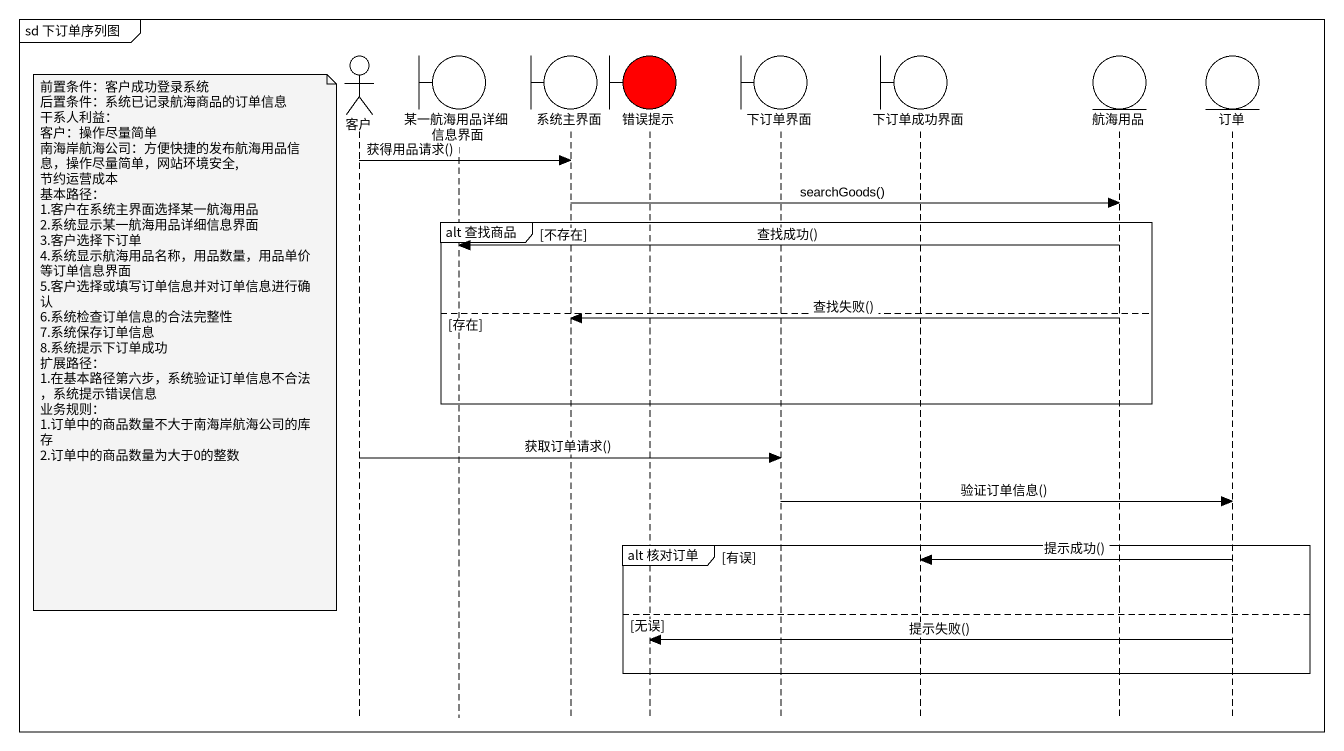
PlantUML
@startuml
mainframe sd 下订单序列图
hide footbox
actor 客户
boundary 某一航海用品详细信息界面
boundary 系统主界面
boundary 错误提示 #FF0000
boundary 下订单界面
boundary 下订单成功界面
entity 航海用品
entity 订单

客户 -> 系统主界面 : 获得用品请求()
系统主界面 -> 航海用品 : searchGoods()
group alt 查找商品 [不存在]
  航海用品 -> 某一航海用品详细信息界面 : 查找成功()
else 存在
  航海用品 -> 系统主界面 : 查找失败()
  note left of 客户
    前置条件：客户成功登录系统
    后置条件：系统已记录航海商品的订单信息
    干系人利益：
    客户：操作尽量简单
    南海岸航海公司：方便快捷的发布航海用品信息，操作尽量简单，网站环境安全,节约运营成本
    基本路径：
    1.客户在系统主界面选择某一航海用品
    2.系统显示某一航海用品详细信息界面
    3.客户选择下订单
    4.系统显示航海用品名称，用品数量，用品单价等订单信息界面
    5.客户选择或填写订单信息并对订单信息进行确认
    6.系统检查订单信息的合法完整性
    7.系统保存订单信息
    8.系统提示下订单成功
    扩展路径：
    1.在基本路径第六步，系统验证订单信息不合法，系统提示错误信息
    业务规则：
    1.订单中的商品数量不大于南海岸航海公司的库存
    2.订单中的商品数量为大于0的整数
  end note
end
客户 -> 下订单界面 : 获取订单请求()
下订单界面 -> 订单 : 验证订单信息()
group alt 核对订单 [有误]
  订单 -> 下订单成功界面 : 提示成功()
else 无误
  订单 -> 错误提示 : 提示失败()
end
@enduml
